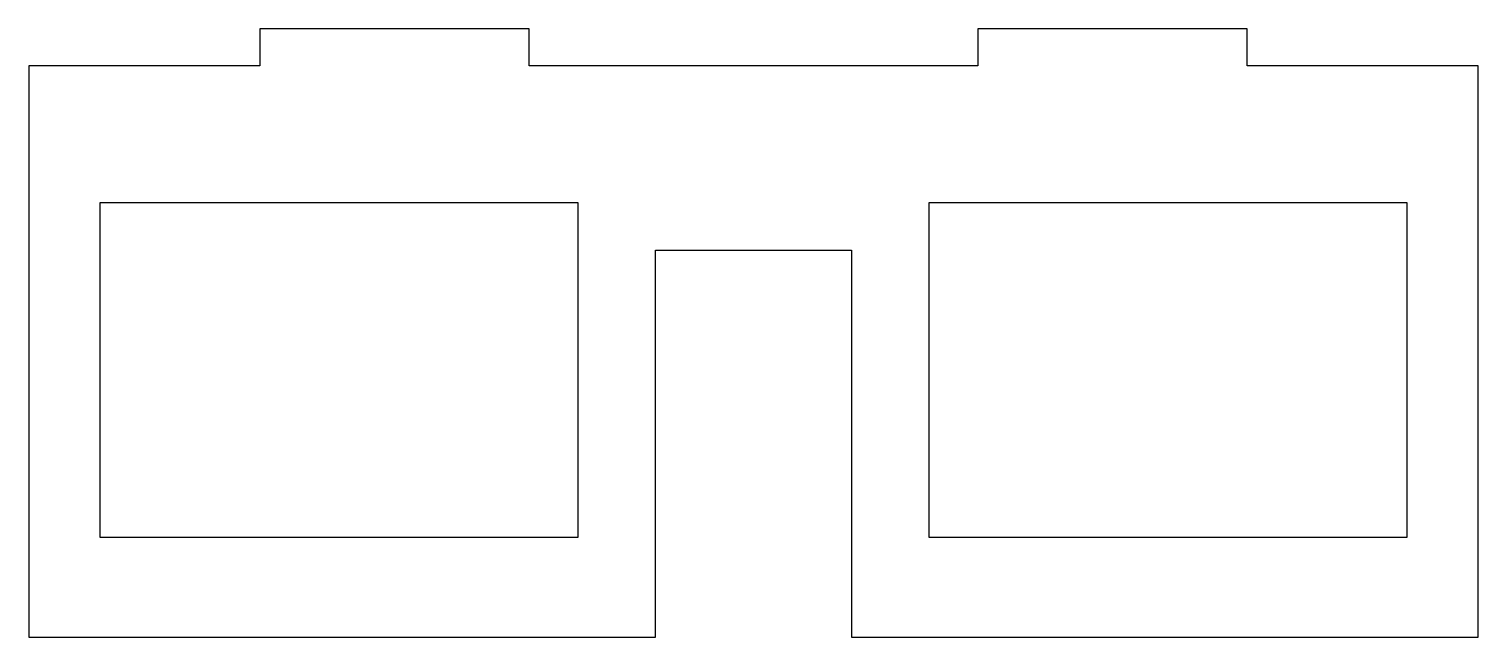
# Model space of a CAD drawing. Header units: millimetres. Extents: x -21.7 to 21.7, y -9.1 to 9.1.
import ezdxf

# ---------------------------------------------------------------- set-up
doc = ezdxf.new("R2010")
doc.units = ezdxf.units.MM
doc.layers.add('CUTOUTS', color=1, linetype='CONTINUOUS')
doc.layers.add('PERIMETER', color=5, linetype='CONTINUOUS')

msp = doc.modelspace()

# ---------------------------------------------------------------- linework, layer by layer
at = {"layer": 'CUTOUTS'}
for p, q in [((-19.52, -6.111), (-19.52, 3.897)), ((-19.52, 3.897), (-5.246, 3.897)), ((-5.246, 3.897), (-5.246, -6.111)), ((5.246, 3.897), (19.52, 3.897)), ((5.246, -6.111), (5.246, 3.897)), ((19.52, 3.897), (19.52, -6.111)), ((-5.246, -6.111), (-19.52, -6.111)), ((19.52, -6.111), (5.246, -6.111))]:
    msp.add_line(p, q, dxfattribs=at)
at = {"layer": 'PERIMETER'}
for p, q in [((-6.702, 9.08), (-14.752, 9.08)), ((-14.752, 9.08), (-14.752, 7.98)), ((-6.702, 7.98), (-6.702, 9.08)), ((6.702, 9.08), (6.702, 7.98)), ((14.752, 9.08), (6.702, 9.08)), ((14.752, 7.98), (14.752, 9.08)), ((-14.752, 7.98), (-21.652, 7.98)), ((-21.652, 7.98), (-21.652, -9.08)), ((6.702, 7.98), (-6.702, 7.98)), ((21.652, 7.98), (14.752, 7.98)), ((21.652, -9.08), (21.652, 7.98)), ((-2.93, -9.08), (-2.93, 2.475)), ((-2.93, 2.475), (2.93, 2.475)), ((2.93, 2.475), (2.93, -9.08)), ((-21.652, -9.08), (-2.93, -9.08)), ((2.93, -9.08), (21.652, -9.08))]:
    msp.add_line(p, q, dxfattribs=at)

doc.saveas('drawing.dxf')
